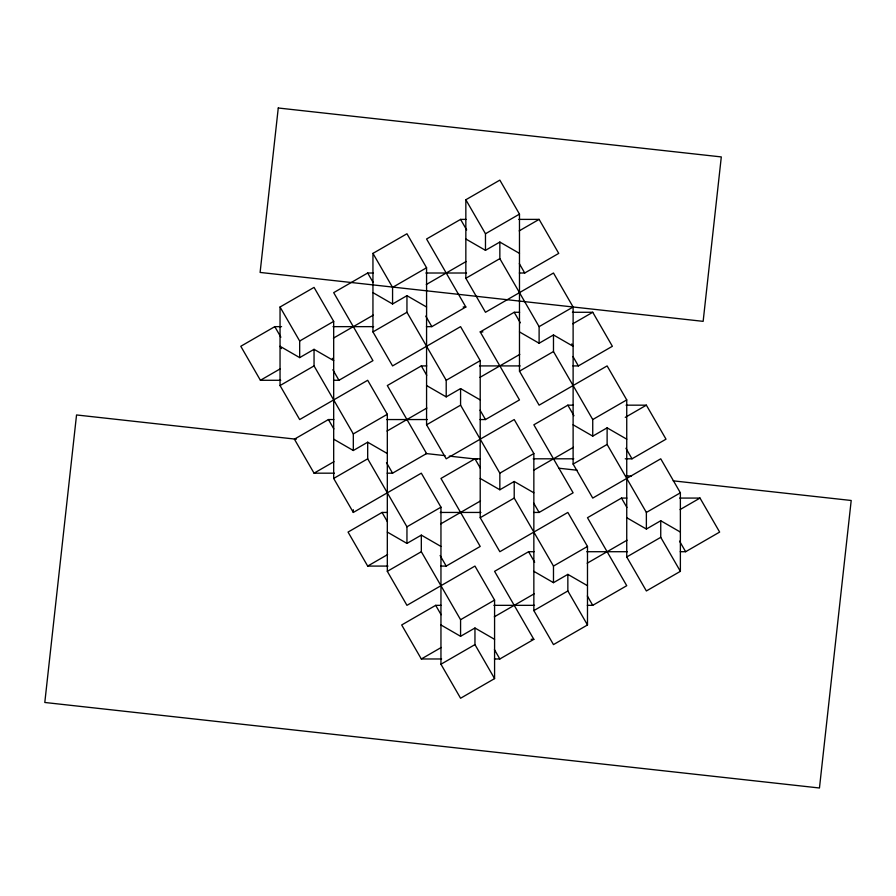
<?xml version="1.0" encoding="UTF-8"?>
<svg xmlns="http://www.w3.org/2000/svg" width="896" height="896" viewBox="0 0 896 896"><rect width="100%" height="100%" fill="white"/><g stroke="black" fill="none" stroke-linecap="round" stroke-linejoin="round"><path stroke-width="1.34" d="M280.045 307.014L314.048 287.392L333.682 321.384L333.682 478.442L353.315 512.445L421.322 473.178L440.955 507.181L440.955 664.238L460.578 698.242L494.581 678.608L494.581 600.085L474.958 566.082L406.952 605.338L387.318 571.334L387.318 414.288L367.685 380.285L299.678 419.552L280.045 385.549L280.045 307.014L299.678 341.018L299.678 357.616L314.048 349.317L333.682 360.651L332.326 358.31M372.949 253.389L406.952 233.755L426.574 267.758L426.574 424.805L446.208 458.808L514.214 419.552L533.848 453.544L533.848 610.602L553.482 644.605L587.485 624.971L587.485 546.448L567.851 512.445L499.845 551.712L480.211 517.709L480.211 360.651L460.578 326.648L392.571 365.915L372.949 331.912L372.949 253.389L392.571 287.392L392.571 303.979L406.952 295.68L426.574 307.014M465.842 199.752L499.845 180.118L519.478 214.122L519.478 371.168L539.112 405.171L607.118 365.915L626.741 399.918L626.741 556.965L646.374 590.968L680.378 571.334L680.378 492.811L660.744 458.808L592.738 498.075L573.115 464.072L573.115 307.014L553.482 273.011L485.475 312.278L465.842 278.275L465.842 199.752L485.475 233.755L485.475 250.342L499.845 242.054L519.478 253.389M281.557 326.648L274.792 326.648L240.789 346.282L260.411 380.285L280.728 380.285M373.106 273.011L367.685 273.011L333.682 292.645L372.949 360.651L338.946 380.285L333.525 380.285M465.998 219.386L460.578 219.386L426.574 239.008L465.842 307.014L431.838 326.648L426.429 326.648M299.678 341.018L333.682 321.384M392.571 287.392L426.574 267.758M485.475 233.755L519.478 214.122M260.411 380.285L280.347 368.771M333.379 338.162L373.251 315.146M426.283 284.525L466.144 261.509M519.176 230.888L539.112 219.386L558.734 253.389L524.731 273.011L519.322 273.011M280.045 385.549L314.048 365.915L314.048 349.317M372.949 331.912L406.952 312.278L406.952 295.68M465.842 278.275L499.845 258.642L499.845 242.054M333.838 419.552L328.418 419.552L294.414 439.174L314.048 473.178L334.365 473.178M426.731 365.915L421.322 365.915L387.318 385.549L426.574 453.544L392.571 473.178L387.162 473.178M480.054 419.552L485.475 419.552L519.478 399.918L480.211 331.912L514.214 312.278L519.635 312.278M387.318 453.544L367.685 442.21L353.315 450.509L353.315 433.922L387.318 414.288M480.211 399.918L460.578 388.584L446.208 396.883L446.208 380.285L480.211 360.651M571.76 343.941L573.115 346.282L553.482 334.947L539.112 343.246L539.112 326.648L573.115 307.014M314.048 473.178L333.984 461.675M387.016 431.054L426.877 408.038M479.909 377.418L519.781 354.402M572.813 323.781L592.738 312.278L612.371 346.282L578.368 365.915L572.958 365.915M333.682 478.442L367.685 458.808L367.685 442.21M426.574 424.805L460.578 405.171L460.578 388.584M519.478 371.168L553.482 351.546L553.482 334.947M387.475 512.445L382.054 512.445L348.051 532.078L367.685 566.082L387.99 566.082M480.368 458.808L474.958 458.808L440.955 478.442L480.211 546.448L446.208 566.082L440.798 566.082M573.261 405.171L567.851 405.171L533.848 424.805L573.115 492.811L539.112 512.445L533.691 512.445M440.955 546.448L421.322 535.114L406.952 543.413L406.952 526.814L440.955 507.181M533.848 492.811L514.214 481.477L499.845 489.776L499.845 473.178L533.848 453.544M626.741 439.174L607.118 427.84L592.738 436.139L592.738 419.552L626.741 399.918M367.685 566.082L387.621 554.568M440.653 523.947L480.514 500.931M533.546 470.322L573.406 447.306M625.274 417.357L646.374 405.171L666.008 439.174L632.005 458.808L625.24 458.808M387.318 571.334L421.322 551.712L421.322 535.114M480.211 517.709L514.214 498.075L514.214 481.477M573.115 464.072L607.118 444.438L607.118 427.84M441.101 605.338L435.691 605.338L401.688 624.971L421.322 658.974L441.627 658.974M534.005 551.712L528.584 551.712L494.581 571.334L533.848 639.341L499.845 658.974L494.424 658.974M626.898 498.075L621.488 498.075L587.485 517.709L626.741 585.704L592.738 605.338L587.328 605.338M494.581 639.341L474.958 628.006L460.578 636.306L460.578 619.707L494.581 600.085M587.485 585.704L567.851 574.37L553.482 582.669L553.482 566.082L587.485 546.448M680.378 532.078L660.744 520.744L646.374 529.043L646.374 512.445L680.378 492.811M421.322 658.974L441.246 647.472M494.278 616.851L534.15 593.835M587.182 563.214L627.043 540.198M680.075 509.578L700.011 498.075L719.645 532.078L685.642 551.712L680.221 551.712M440.955 664.238L474.958 644.605L474.958 628.006M533.848 610.602L567.851 590.968L567.851 574.37M626.741 556.965L660.744 537.331L660.744 520.744M518.795 219.386L539.112 219.386M425.902 273.011L466.525 273.011M463.131 307.014L465.842 307.014M572.432 312.278L592.738 312.278M333.01 326.648L373.621 326.648M480.211 331.912L482.922 331.912M479.539 365.915L520.15 365.915M626.069 405.171L646.374 405.171M386.635 419.552L427.258 419.552M533.176 458.808L573.787 458.808M679.706 498.075L700.011 498.075M440.272 512.445L480.894 512.445M586.802 551.712L627.424 551.712M493.909 605.338L534.52 605.338M531.138 639.341L533.848 639.341M296.285 439.23L76.541 414.96L44.8 702.475L819.459 787.998L851.2 500.483L673.176 480.838M425.622 453.499L445.099 455.65M449.266 456.12L477.086 459.189M559.138 468.25L577.214 470.243M625.89 475.619L631.456 476.224M465.842 239.008L485.475 250.342M519.478 331.912L539.112 343.246M372.949 292.645L392.571 303.979M573.115 424.805L592.738 436.139M426.574 385.549L446.208 396.883M626.741 517.709L646.374 529.043M299.678 357.616L280.045 346.282L281.4 348.622M480.211 478.442L499.845 489.776M333.682 439.174L353.315 450.509M533.848 571.334L553.482 582.669M387.318 532.078L406.952 543.413M440.955 624.971L460.578 636.306M519.322 263.637L524.731 273.011M572.958 356.53L578.368 365.915M625.912 448.258L632.005 458.808M679.549 541.15L685.642 551.712M499.845 258.642L539.112 326.648M553.482 351.546L592.738 419.552M607.118 444.438L646.374 512.445M660.744 537.331L680.378 571.334M460.578 219.386L466.67 229.936M514.214 312.278L520.307 322.829M567.851 405.171L573.944 415.733M621.488 498.075L626.898 507.45M425.746 316.098L431.838 326.648M480.054 410.166L485.475 419.552M533.691 503.059L539.112 512.445M587.328 595.963L592.738 605.338M406.952 312.278L446.208 380.285M460.578 405.171L499.845 473.178M514.214 498.075L553.482 566.082M567.851 590.968L587.485 624.971M367.685 273.011L373.106 282.397M421.322 365.915L426.731 375.29M474.958 458.808L480.368 468.194M528.584 551.712L534.677 562.262M332.853 369.734L338.946 380.285M386.49 462.627L392.571 473.178M440.115 555.52L446.208 566.082M494.424 649.6L499.845 658.974M314.048 365.915L353.315 433.922M367.685 458.808L406.952 526.814M421.322 551.712L460.578 619.707M474.958 644.605L494.581 678.608M274.792 326.648L280.885 337.198M328.418 419.552L333.838 428.926M382.054 512.445L387.475 521.819M435.691 605.338L441.101 614.723M353.315 509.734L353.315 512.445M278.264 108.002L260.109 272.44L703.147 321.35L721.302 156.923L278.264 108.002"/></g></svg>
